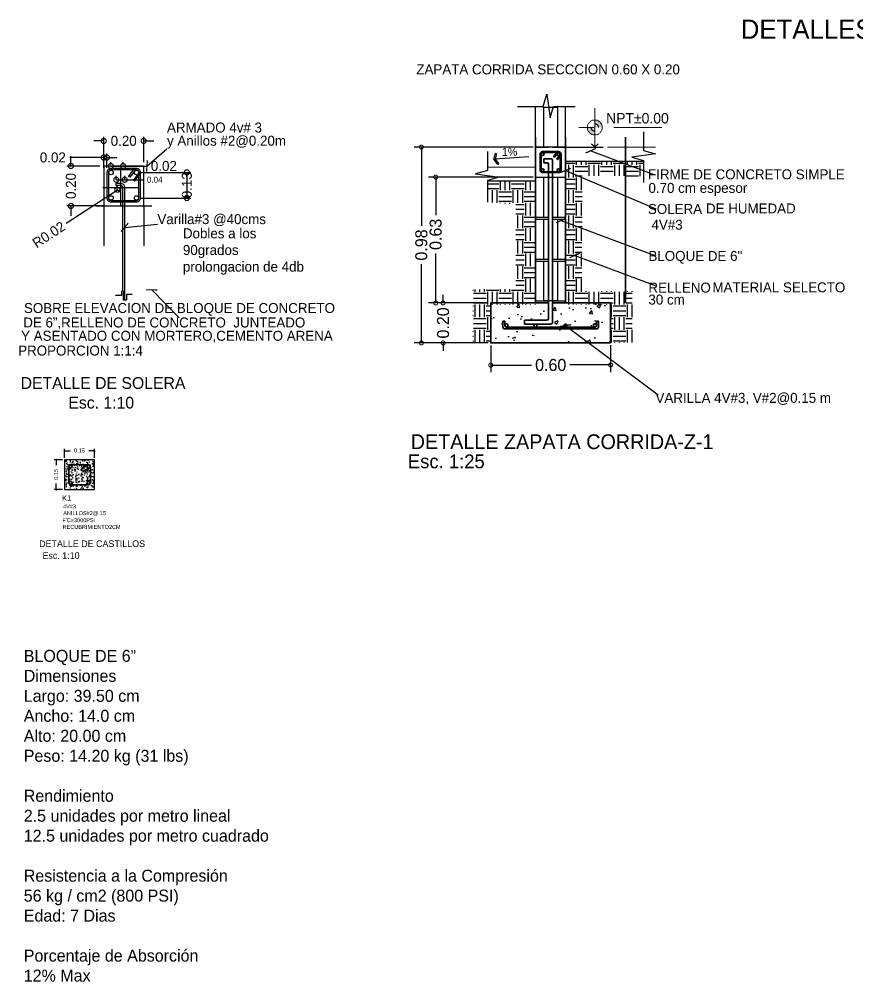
# Model space of a CAD drawing. Header units: millimetres. Extents: x -9559 to 23034, y -7226 to 22400.
# Drawn here: x 192.406 to 196.603, y -57.789 to -52.971 of the extents above; entities that cross this region are included whole.
import ezdxf
from ezdxf.enums import TextEntityAlignment as Align

# ---------------------------------------------------------------- set-up
doc = ezdxf.new("R2010")
doc.units = ezdxf.units.MM
doc.header["$LTSCALE"] = 0.02
doc.linetypes.add('0', pattern=[0])
doc.linetypes.add('ACAD_ISO02W100', pattern=[15, 12, -3])
doc.layers.add('2', color=2, linetype='Continuous')
for name, color, linetype, lineweight in [('5', 252, 'Continuous', 13), ('A-FLOR-LEVL', 251, 'ACAD_ISO02W100', 9), ('A-PLAN-1', 250, 'Continuous', 35), ('A_DIM-1', 251, 'Continuous', 18), ('COTAS', 252, 'Continuous', 5), ('ES-LOSA SOLIDA', 255, '0', 25), ('ES-ZAPATA CORRIDA', 251, 'Continuous', 30), ('G-ANNO-TEXT', 250, 'Continuous', 9), ('S-STRS-ANNO', 31, 'Continuous', 18)]:
    doc.layers.add(name, color=color, linetype=linetype, lineweight=lineweight)
doc.layers.add('A-TEXT-DIM', color=251, linetype='Continuous', lineweight=5, transparency=0.05)
doc.styles.get("Standard").update_dxf_attribs({"font": 'GOTHIC.TTF'})
doc.styles.add('STYLE2', font='GOTHIC.TTF', dxfattribs={"height": 0.15})
doc.styles.add('STYLE7', font='swissi.ttf')
doc.dimstyles.new('2COTAS DETALLE', dxfattribs={"dimtxt": 0.02, "dimasz": 0.01, "dimexe": 0.01, "dimexo": 0.01, "dimgap": 0.02, "dimtad": 0, "dimzin": 0, "dimdsep": 46, "dimtxsty": 'Standard', "dimblk": 'DOT', "dimcen": 0, "dimclre": 256, "dimadec": 0, "dimazin": 0, "dimtfac": 1, "dimtofl": 0, "dimtmove": 1, "dimatfit": 3, "dimfxl": 1, "dimfxlon": 1, "dimtolj": 1, "dimtzin": 0, "dimarcsym": 0})
doc.dimstyles.get("Standard").update_dxf_attribs({"dimtxt": 0.18, "dimasz": 0.18, "dimexe": 0.18, "dimexo": 0.0625, "dimgap": 0.09, "dimtad": 0, "dimzin": 3, "dimdsep": 46, "dimtxsty": 'Standard', "dimblk": 'ARCHTICK', "dimcen": 0.09, "dimadec": 0, "dimazin": 0, "dimtfac": 1, "dimtofl": 0, "dimtmove": 0, "dimatfit": 3, "dimldrblk": 'ARCHTICK', "dimfxl": 1, "dimtolj": 1, "dimtzin": 0, "dimarcsym": 0})

# ---------------------------------------------------------------- blocks, each defined once
blk = doc.blocks.new('_DotSmall')
at = {"layer": 'COTAS', "color": 0, "const_width": 0.5}
blk.add_lwpolyline([(-0.0625, 0, 1), (0.0625, 0, 1)], format="xyb", close=True, dxfattribs=at)
blk = doc.blocks.new('*D386')
at = {"layer": 'ES-LOSA SOLIDA', "color": 0, "lineweight": -2, "ltscale": 0.02, "transparency": 16777216}
for p, q in [((192.8289, -53.663), (192.6594, -53.663)), ((192.8289, -53.7154), (192.8289, -53.643)), ((192.8452, -53.7154), (192.8452, -53.643)), ((192.8452, -53.663), (192.8952, -53.663))]:
    blk.add_line(p, q, dxfattribs=at)
at = {"layer": 'ES-LOSA SOLIDA', "color": 0, "lineweight": -2, "ltscale": 0.02, "transparency": 16777216, "xscale": 0.05, "yscale": 0.05, "zscale": 0.05}
blk.add_blockref('_DotSmall', (192.8289, -53.663), dxfattribs=at)
at = {"layer": 'ES-LOSA SOLIDA', "color": 0, "lineweight": -2, "ltscale": 0.02, "transparency": 16777216, "xscale": 0.05, "yscale": 0.05, "zscale": 0.05, "rotation": 180}
blk.add_blockref('_DotSmall', (192.8452, -53.663), dxfattribs=at)
at = {"layer": 'ES-LOSA SOLIDA', "color": 0, "ltscale": 0.02, "transparency": 16777216, "insert": (192.5742, -53.663), "char_height": 0.05, "attachment_point": 5}
blk.add_mtext('\\A1;0.02', dxfattribs=at)
blk = doc.blocks.new('_ArchTick')
at = {"color": 0, "linetype": 'ByBlock', "const_width": 0.15}
blk.add_lwpolyline([(-0.5, -0.5), (0.5, 0.5)], dxfattribs=at)
blk = doc.blocks.new('*D387')
at = {"layer": 'ES-LOSA SOLIDA', "color": 0, "lineweight": -2, "ltscale": 0.02, "transparency": 16777216}
for p, q in [((192.6649, -53.7055), (192.6649, -53.6555)), ((192.8089, -53.7055), (192.6449, -53.7055)), ((192.8089, -53.9055), (192.6449, -53.9055)), ((192.6649, -53.9055), (192.6649, -53.9555))]:
    blk.add_line(p, q, dxfattribs=at)
at = {"layer": 'ES-LOSA SOLIDA', "color": 0, "lineweight": -2, "ltscale": 0.02, "transparency": 16777216, "xscale": 0.05, "yscale": 0.05, "zscale": 0.05}
for p, rotation in [((192.6649, -53.7055), 270), ((192.6649, -53.9055), 90)]:
    blk.add_blockref('_DotSmall', p, dxfattribs=dict(at, rotation=rotation))
at = {"layer": 'ES-LOSA SOLIDA', "color": 0, "ltscale": 0.02, "transparency": 16777216, "insert": (192.6649, -53.8055), "char_height": 0.05, "attachment_point": 5, "rotation": 90}
blk.add_mtext('\\A1;0.20', dxfattribs=at)
blk = doc.blocks.new('*D388')
at = {"layer": 'ES-LOSA SOLIDA', "color": 0, "lineweight": -2, "ltscale": 0.02, "transparency": 16777216}
for p, q in [((192.8289, -53.6855), (192.8289, -53.56)), ((193.0289, -53.6855), (193.0289, -53.56)), ((192.8289, -53.58), (192.7789, -53.58)), ((193.0289, -53.58), (193.0789, -53.58))]:
    blk.add_line(p, q, dxfattribs=at)
at = {"layer": 'ES-LOSA SOLIDA', "color": 0, "lineweight": -2, "ltscale": 0.02, "transparency": 16777216, "xscale": 0.05, "yscale": 0.05, "zscale": 0.05}
blk.add_blockref('_DotSmall', (192.8289, -53.58), dxfattribs=at)
at = {"layer": 'ES-LOSA SOLIDA', "color": 0, "lineweight": -2, "ltscale": 0.02, "transparency": 16777216, "xscale": 0.05, "yscale": 0.05, "zscale": 0.05, "rotation": 180}
blk.add_blockref('_DotSmall', (193.0289, -53.58), dxfattribs=at)
at = {"layer": 'ES-LOSA SOLIDA', "color": 0, "ltscale": 0.02, "transparency": 16777216, "insert": (192.9289, -53.58), "char_height": 0.05, "attachment_point": 5}
blk.add_mtext('\\A1;0.20', dxfattribs=at)
blk = doc.blocks.new('*D389')
at = {"layer": 'ES-LOSA SOLIDA', "color": 0, "lineweight": -2, "ltscale": 0.02, "transparency": 16777216}
for p, q in [((192.8646, -53.6978), (192.8646, -53.6855)), ((192.8646, -53.7055), (192.9258, -53.7055)), ((192.9258, -53.6978), (192.9258, -53.6855)), ((192.9258, -53.7055), (193.0449, -53.7055))]:
    blk.add_line(p, q, dxfattribs=at)
at = {"layer": 'ES-LOSA SOLIDA', "color": 0, "lineweight": -2, "ltscale": 0.02, "transparency": 16777216, "xscale": 0.05, "yscale": 0.05, "zscale": 0.05, "rotation": 180}
blk.add_blockref('_DotSmall', (192.8646, -53.7055), dxfattribs=at)
at = {"layer": 'ES-LOSA SOLIDA', "color": 0, "lineweight": -2, "ltscale": 0.02, "transparency": 16777216, "xscale": 0.05, "yscale": 0.05, "zscale": 0.05}
blk.add_blockref('_DotSmall', (192.9258, -53.7055), dxfattribs=at)
at = {"layer": 'ES-LOSA SOLIDA', "color": 0, "ltscale": 0.02, "transparency": 16777216, "insert": (193.13, -53.7055), "char_height": 0.05, "attachment_point": 5}
blk.add_mtext('\\A1;0.02', dxfattribs=at)
blk = doc.blocks.new('*D390')
at = {"layer": 'ES-LOSA SOLIDA', "color": 0, "lineweight": -2, "ltscale": 0.02, "transparency": 16777216}
for p, q in [((193.0132, -53.7372), (193.2651, -53.7372)), ((193.2451, -53.7372), (193.2451, -53.8659)), ((193.0132, -53.8659), (193.2651, -53.8659))]:
    blk.add_line(p, q, dxfattribs=at)
at = {"layer": 'ES-LOSA SOLIDA', "color": 0, "lineweight": -2, "ltscale": 0.02, "transparency": 16777216, "xscale": 0.05, "yscale": 0.05, "zscale": 0.05}
for p, rotation in [((193.2451, -53.7372), 90), ((193.2451, -53.8659), 270)]:
    blk.add_blockref('_DotSmall', p, dxfattribs=dict(at, rotation=rotation))
at = {"layer": 'ES-LOSA SOLIDA', "color": 0, "ltscale": 0.02, "transparency": 16777216, "insert": (193.2451, -53.8016), "char_height": 0.05, "attachment_point": 5, "rotation": 90}
blk.add_mtext('\\A1;0.13', dxfattribs=at)
blk = doc.blocks.new('*D391')
at = {"layer": 'ES-LOSA SOLIDA', "color": 0, "lineweight": -2, "ltscale": 0.02, "transparency": 16777216}
for p, q in [((192.892, -53.773), (192.892, -53.7546)), ((192.9339, -53.773), (192.9339, -53.7546)), ((192.892, -53.7746), (192.9339, -53.7746)), ((192.9339, -53.7746), (193.0249, -53.7746))]:
    blk.add_line(p, q, dxfattribs=at)
at = {"layer": 'ES-LOSA SOLIDA', "color": 0, "lineweight": -2, "ltscale": 0.02, "transparency": 16777216, "xscale": 0.05, "yscale": 0.05, "zscale": 0.05, "rotation": 180}
blk.add_blockref('_DotSmall', (192.892, -53.7746), dxfattribs=at)
at = {"layer": 'ES-LOSA SOLIDA', "color": 0, "lineweight": -2, "ltscale": 0.02, "transparency": 16777216, "xscale": 0.05, "yscale": 0.05, "zscale": 0.05}
blk.add_blockref('_DotSmall', (192.9339, -53.7746), dxfattribs=at)
at = {"layer": 'ES-LOSA SOLIDA', "color": 0, "ltscale": 0.02, "transparency": 16777216, "insert": (193.0842, -53.7746), "char_height": 0.03, "attachment_point": 5}
blk.add_mtext('\\A1;0.04', dxfattribs=at)
blk = doc.blocks.new('*D392')
at = {"layer": 'ES-LOSA SOLIDA', "color": 0, "lineweight": -2, "ltscale": 0.02, "transparency": 16777216}
for p, q in [((192.9139, -53.9031), (192.9139, -53.7231)), ((192.8239, -53.8131), (193.0039, -53.8131)), ((192.6414, -53.992), (192.8971, -53.8241))]:
    blk.add_line(p, q, dxfattribs=at)
blk.add_arc((192.9139, -53.8131), 0.0201, 148.2658, 270.4136, dxfattribs=at)
at = {"layer": 'ES-LOSA SOLIDA', "color": 0, "lineweight": -2, "ltscale": 0.02, "transparency": 16777216, "xscale": 0.05, "yscale": 0.05, "zscale": 0.05, "rotation": 33.28481840277497}
blk.add_blockref('_DotSmall', (192.8971, -53.8241), dxfattribs=at)
at = {"layer": 'ES-LOSA SOLIDA', "color": 0, "ltscale": 0.02, "transparency": 16777216, "insert": (192.5543, -54.0491), "char_height": 0.05, "attachment_point": 5, "rotation": 33.2848}
blk.add_mtext('\\A1;R0.02', dxfattribs=at)
blk = doc.blocks.new('_Dot')
at = {"color": 0, "linetype": 'ByBlock', "lineweight": -2}
blk.add_line((-0.5, 0), (-1, 0), dxfattribs=at)
at = {"color": 0, "linetype": 'ByBlock', "const_width": 0.5}
blk.add_lwpolyline([(-0.25, 0, 1), (0.25, 0, 1)], format="xyb", close=True, dxfattribs=at)
blk = doc.blocks.new('*D558')
at = {"layer": 'A-TEXT-DIM', "lineweight": -2, "transparency": 16777216}
for p, q in [((192.6327, -55.1655), (192.6327, -55.122)), ((192.7827, -55.1655), (192.7827, -55.122))]:
    blk.add_line(p, q, dxfattribs=at)
at = {"layer": 'A-TEXT-DIM', "color": 0, "lineweight": -2, "transparency": 16777216}
for p, q in [((192.6427, -55.132), (192.6617, -55.132)), ((192.7727, -55.132), (192.7536, -55.132))]:
    blk.add_line(p, q, dxfattribs=at)
at = {"layer": 'A-TEXT-DIM', "color": 0, "lineweight": -2, "transparency": 16777216, "xscale": 0.01, "yscale": 0.01, "zscale": 0.01, "rotation": 180}
blk.add_blockref('_Dot', (192.6327, -55.132), dxfattribs=at)
at = {"layer": 'A-TEXT-DIM', "color": 0, "lineweight": -2, "transparency": 16777216, "xscale": 0.01, "yscale": 0.01, "zscale": 0.01}
blk.add_blockref('_Dot', (192.7827, -55.132), dxfattribs=at)
at = {"layer": 'A-TEXT-DIM', "color": 0, "transparency": 16777216, "insert": (192.7077, -55.1296), "char_height": 0.02, "attachment_point": 5}
blk.add_mtext('\\A1;0.15', dxfattribs=at)
blk = doc.blocks.new('*D559')
at = {"layer": 'A-TEXT-DIM', "lineweight": -2, "transparency": 16777216}
for p, q in [((192.6227, -55.1755), (192.5815, -55.1755)), ((192.6227, -55.3255), (192.5815, -55.3255))]:
    blk.add_line(p, q, dxfattribs=at)
at = {"layer": 'A-TEXT-DIM', "color": 0, "lineweight": -2, "transparency": 16777216}
for p, q in [((192.5915, -55.1855), (192.5915, -55.2031)), ((192.5915, -55.3155), (192.5915, -55.295))]:
    blk.add_line(p, q, dxfattribs=at)
at = {"layer": 'A-TEXT-DIM', "color": 0, "lineweight": -2, "transparency": 16777216, "xscale": 0.01, "yscale": 0.01, "zscale": 0.01}
for p, rotation in [((192.5915, -55.1755), 90), ((192.5915, -55.3255), 270)]:
    blk.add_blockref('_Dot', p, dxfattribs=dict(at, rotation=rotation))
at = {"layer": 'A-TEXT-DIM', "color": 0, "transparency": 16777216, "insert": (192.5901, -55.2491), "char_height": 0.02, "attachment_point": 5, "rotation": 90}
blk.add_mtext('\\A1;0.15', dxfattribs=at)
blk = doc.blocks.new('CASTILLO 15X15')
at = {"transparency": 33554687}
h = blk.add_hatch(color=256, dxfattribs=at)
h.dxf.hatch_style = 1
h.paths.add_polyline_path([(0.038, 0.1159, 0.106128), (0.0373, 0.1191), (0.0368, 0.1202, 0.746666), (0.0221, 0.1159, 1)])
h.paths.add_polyline_path([(0.0221, 0.0341, 0.746666), (0.0368, 0.0298), (0.0373, 0.0309, 0.106128), (0.038, 0.0341, 1)])
h.paths.add_polyline_path([(0.112, 0.0341, 1), (0.1279, 0.0341, 1)])
h.paths.add_polyline_path([(0.112, 0.1159, 1), (0.1279, 0.1159, 1)])
at = {"layer": '2', "transparency": 33554503}
h = blk.add_hatch(dxfattribs=at)
h.set_pattern_fill('AR-CONC', color=256, scale=0.0002)
h.set_pattern_definition([(50, (-2223.789497, -2469.084892), (0.0364369338, -0.0031878171), [0.00381, -0.04191]), (355, (-2223.789497, -2469.084892), (-0.0070486843, 0.03821136905), [0.003048, -0.03352811683]), (100.4514447, (-2223.78646, -2469.085158), (0.0293882494, 0.0350235504), [0.00323800176, -0.0356180489]), (46.1842, (-2223.789497, -2469.07473), (0.0542158082, -0.0084084656), [0.005715, -0.062865]), (96.6355576, (-2223.78498, -2469.07543), (0.0474808268, 0.0494852249), [0.0048570046, -0.0534271216]), (351.1841512, (-2223.789497, -2469.07473), (0.0474808268, 0.0494852249), [0.0045719934, -0.0502919464]), (21, (-2223.784417, -2469.077272), (0.03032287825, -0.02045303964), [0.00381, -0.04191]), (326, (-2223.784417, -2469.077272), (0.01236040567, 0.03683759322), [0.003048, -0.033528]), (71.451445, (-2223.78189, -2469.078976), (0.04268328386, 0.01638455378), [0.00323800176, -0.0356179875]), (37.5, (-2223.789497, -2469.084892), (0.00061772065, 0.016911007775), [0, -0.0331216, 0, -0.034036, 0, -0.033655]), (7.5, (-2223.789497, -2469.084892), (0.0133639325, 0.02003611496), [0, -0.0194056, 0, -0.0323596, 0, -0.012827]), (327.5, (-2223.800825, -2469.084892), (0.027118119033, -0.0011457488), [0, -0.0127, 0, -0.039624, 0, -0.052578]), (317.5, (-2223.805905, -2469.084892), (0.02962583628, 0.0050852982), [0, -0.01651, 0, -0.0263144, 0, -0.037338])])
h.paths.add_polyline_path([(0.1279, 0.075), (0.0221, 0.075), (0.0221, 0.0341, -1), (0.038, 0.0341, -0.414214), (0.0301, 0.0262), (0.038, 0.0262), (0.0589, 0.0262), (0.1199, 0.0262, -0.414214), (0.112, 0.0341, -1), (0.1279, 0.0341)], flags=17)
h.paths.add_polyline_path([(0.15, 0.075), (0.1299, 0.075), (0.1299, 0.0343, -0.418784), (0.1199, 0.0242), (0.0589, 0.0242), (0.038, 0.0242), (0.0301, 0.0242, -0.414214), (0.0201, 0.0341), (0.0201, 0.075), (0, 0.075), (0, 0), (0.15, 0)])
h.paths.add_polyline_path([(0.1279, 0.1099, -0.098021), (0.125, 0.1073), (0.094, 0.0889), (0.093, 0.0906), (0.124, 0.109, -0.582721), (0.112, 0.1159, -0.2604), (0.1157, 0.1226), (0.0849, 0.1043), (0.0838, 0.106), (0.1138, 0.1238), (0.0589, 0.1238), (0.038, 0.1238), (0.0301, 0.1238, -0.414214), (0.038, 0.1159, -1), (0.0221, 0.1159), (0.0221, 0.075), (0.1279, 0.075)], flags=17)
h.paths.add_polyline_path([(0.15, 0.15), (0, 0.15), (0, 0.075), (0.0201, 0.075), (0.0201, 0.1159, -0.414214), (0.0301, 0.1258), (0.038, 0.1258), (0.0589, 0.1258), (0.1208, 0.1258, -0.385526), (0.1298, 0.1159), (0.1299, 0.075), (0.15, 0.075)])
for p, q in [((0.0201, 0.1159), (0.0201, 0.0341)), ((0.0221, 0.1159), (0.0221, 0.0341)), ((0.0301, 0.1258), (0.038, 0.1258)), ((0.0301, 0.1238), (0.038, 0.1238)), ((0.0373, 0.1191), (0.0368, 0.1202)), ((0.038, 0.1258), (0.0589, 0.1258)), ((0.038, 0.1238), (0.0589, 0.1238)), ((0.0589, 0.1258), (0.1208, 0.1258)), ((0.0589, 0.1238), (0.1199, 0.1238)), ((0.1147, 0.1243), (0.1147, 0.1243)), ((0.1279, 0.1219), (0.1279, 0.1218)), ((0.1279, 0.1099), (0.1279, 0.0341)), ((0.1298, 0.1159), (0.1299, 0.034)), ((0.0301, 0.0262), (0.038, 0.0262)), ((0.0301, 0.0242), (0.038, 0.0242)), ((0.0373, 0.0309), (0.0368, 0.0298)), ((0.038, 0.0262), (0.0589, 0.0262)), ((0.038, 0.0242), (0.0589, 0.0242)), ((0.0589, 0.0262), (0.1199, 0.0262)), ((0.0589, 0.0242), (0.1199, 0.0242))]:
    blk.add_line(p, q)
blk.add_lwpolyline([(0, 0), (0.15, 0), (0.15, 0.15), (0, 0.15)], close=True)
for points in [[(0.1138, 0.1238), (0.0838, 0.106), (0.0849, 0.1043), (0.1157, 0.1226)], [(0.1239, 0.109), (0.093, 0.0906), (0.094, 0.0889), (0.125, 0.1073)]]:
    blk.add_lwpolyline(points)
for centre in [(0.0301, 0.1159), (0.1199, 0.1159), (0.0301, 0.0341), (0.1199, 0.0341)]:
    blk.add_circle(centre, 0.00795)
for centre, radius, start, end in [((0.0301, 0.1159), 0.00995, 90, 180), ((0.1199, 0.1159), 0.00998, 300.6982, 84.3488), ((0.0301, 0.0341), 0.00995, 180, 270), ((0.1199, 0.0341), 0.00995, 270, 0)]:
    blk.add_arc(centre, radius, start, end)
blk = doc.blocks.new('*D576')
at = {"layer": 'A-TEXT-DIM', "color": 0, "lineweight": -2, "transparency": 16777216}
for p, q in [((194.753, -54.391), (194.4916, -54.391)), ((194.5276, -54.391), (194.5276, -54.351)), ((194.753, -54.591), (194.4916, -54.591)), ((194.5276, -54.591), (194.5276, -54.631))]:
    blk.add_line(p, q, dxfattribs=at)
at = {"layer": 'A-TEXT-DIM', "color": 0, "lineweight": -2, "transparency": 16777216, "xscale": 0.04000000000000001, "yscale": 0.04000000000000001, "zscale": 0.04000000000000001}
for p, rotation in [((194.5276, -54.391), 270), ((194.5276, -54.591), 90)]:
    blk.add_blockref('_DotSmall', p, dxfattribs=dict(at, rotation=rotation))
at = {"layer": 'A-TEXT-DIM', "color": 0, "transparency": 16777216, "insert": (194.5276, -54.491), "char_height": 0.06, "attachment_point": 5, "rotation": 90}
blk.add_mtext('\\A1;0.20', dxfattribs=at)
blk = doc.blocks.new('*D577')
at = {"layer": 'A-TEXT-DIM', "color": 0, "lineweight": -2, "transparency": 16777216}
for p, q in [((194.766, -54.6038), (194.7661, -54.7381)), ((195.3658, -54.6029), (195.366, -54.7372)), ((194.7661, -54.7021), (194.9697, -54.7018)), ((195.3659, -54.7012), (195.1624, -54.7015))]:
    blk.add_line(p, q, dxfattribs=at)
at = {"layer": 'A-TEXT-DIM', "color": 0, "lineweight": -2, "transparency": 16777216, "xscale": 0.04000000000000001, "yscale": 0.04000000000000001, "zscale": 0.04000000000000001}
for p, rotation in [((194.7661, -54.7021), 180.0851609707418), ((195.3659, -54.7012), 0.0851609707417928)]:
    blk.add_blockref('_DotSmall', p, dxfattribs=dict(at, rotation=rotation))
at = {"layer": 'A-TEXT-DIM', "color": 0, "transparency": 16777216, "insert": (195.066, -54.7017), "char_height": 0.06, "attachment_point": 5, "rotation": 0.0852}
blk.add_mtext('\\A1;0.60', dxfattribs=at)
blk = doc.blocks.new('*D571')
at = {"layer": 'A-TEXT-DIM', "color": 0, "lineweight": -2, "transparency": 16777216}
for p, q in [((194.978, -53.761), (194.4543, -53.761)), ((194.4903, -53.761), (194.4903, -53.9515)), ((194.4903, -54.391), (194.4903, -54.1436)), ((194.753, -54.391), (194.4543, -54.391))]:
    blk.add_line(p, q, dxfattribs=at)
at = {"layer": 'A-TEXT-DIM', "color": 0, "lineweight": -2, "transparency": 16777216, "xscale": 0.04000000000000001, "yscale": 0.04000000000000001, "zscale": 0.04000000000000001}
for p, rotation in [((194.4903, -53.761), 90), ((194.4903, -54.391), 270)]:
    blk.add_blockref('_DotSmall', p, dxfattribs=dict(at, rotation=rotation))
at = {"layer": 'A-TEXT-DIM', "color": 0, "transparency": 16777216, "insert": (194.4903, -54.0476), "char_height": 0.06, "attachment_point": 5, "rotation": 90}
blk.add_mtext('\\A1;0.63', dxfattribs=at)
blk = doc.blocks.new('*D572')
at = {"layer": 'A-TEXT-DIM', "color": 0, "lineweight": -2, "transparency": 16777216}
for p, q in [((194.978, -53.6108), (194.3828, -53.6108)), ((194.4188, -53.6108), (194.4188, -54.0047)), ((194.4188, -54.591), (194.4188, -54.1972)), ((194.7534, -54.591), (194.3828, -54.591))]:
    blk.add_line(p, q, dxfattribs=at)
at = {"layer": 'A-TEXT-DIM', "color": 0, "lineweight": -2, "transparency": 16777216, "xscale": 0.04000000000000001, "yscale": 0.04000000000000001, "zscale": 0.04000000000000001}
for p, rotation in [((194.4188, -53.6108), 90), ((194.4188, -54.591), 270)]:
    blk.add_blockref('_DotSmall', p, dxfattribs=dict(at, rotation=rotation))
at = {"layer": 'A-TEXT-DIM', "color": 0, "transparency": 16777216, "insert": (194.4188, -54.1009), "char_height": 0.06, "attachment_point": 5, "rotation": 90}
blk.add_mtext('\\A1;0.98', dxfattribs=at)

msp = doc.modelspace()

# ---------------------------------------------------------------- hatches: boundary and pattern name
at = {"layer": 'A-FLOR-LEVL'}
h = msp.add_hatch(color=256, dxfattribs=at)
h.dxf.hatch_style = 1
h.paths.add_polyline_path([(195.2867, -53.4939), (195.2867, -53.4752, -0.414214), (195.3241, -53.5126), (195.3054, -53.5126, 0.414214)])
h.paths.add_polyline_path([(195.2867, -53.5126), (195.2867, -53.4939, -0.414214), (195.3054, -53.5126)], flags=17)
h.paths.add_polyline_path([(195.268, -53.5126), (195.2867, -53.5126), (195.2867, -53.5313, -0.414214)], flags=17)
h.paths.add_polyline_path([(195.2493, -53.5126), (195.268, -53.5126, 0.414214), (195.2867, -53.5313), (195.2867, -53.55, -0.414214)])
at = {"layer": 'ES-ZAPATA CORRIDA', "true_color": 0x000000, "transparency": 33554483}
h = msp.add_hatch(dxfattribs=at)
h.set_pattern_fill('EARTH', color=18, scale=0.01)
h.set_pattern_definition([(0, (-2046.29881, -2536.66862), (0.0635, 0.0635), [0.0635, -0.0635]), (0, (-2046.29881, -2536.64481), (0.0635, 0.0635), [0.0635, -0.0635]), (0, (-2046.29881, -2536.620997), (0.0635, 0.0635), [0.0635, -0.0635]), (90, (-2046.29087, -2536.61306), (-0.0635, 0.0635), [0.0635, -0.0635]), (90, (-2046.26706, -2536.61306), (-0.0635, 0.0635), [0.0635, -0.0635]), (90, (-2046.24325, -2536.61306), (-0.0635, 0.0635), [0.0635, -0.0635])])
h.paths.add_polyline_path([(195.2235, -53.7545), (195.5321, -53.7556), (195.5314, -53.6808), (195.1405, -53.6808), (195.1405, -53.901), (195.1405, -53.941), (195.1405, -54.151), (195.1405, -54.191), (195.1405, -54.401), (195.3655, -54.401), (195.3659, -54.5908), (195.4738, -54.5907), (195.4739, -54.3312), (195.2217, -54.3312)])
h.paths.add_polyline_path([(194.991, -53.7808), (194.7497, -53.7808), (194.7513, -53.8873), (194.8919, -53.8966), (194.8921, -54.3223), (194.6769, -54.323), (194.6767, -54.5914), (194.7658, -54.5912), (194.7659, -54.401), (194.9905, -54.401), (194.9905, -54.191), (194.9905, -54.151)])
at = {"layer": 'ES-ZAPATA CORRIDA', "transparency": 33554508}
h = msp.add_hatch(dxfattribs=at)
h.set_pattern_fill('AR-CONC', color=256, scale=0.001)
h.set_pattern_definition([(50, (-2046.29881, -2537.5182), (0.182184669, -0.0159390855), [0.01905, -0.20955]), (355, (-2046.29881, -2537.5182), (-0.035243421, 0.191056845), [0.01524, -0.167640584]), (100.451445, (-2046.28363, -2537.51952), (0.146941247, 0.175117752), [0.016190009, -0.178090245]), (46.1842, (-2046.2988, -2537.4674), (0.271079041, -0.042042328), [0.028575, -0.314325]), (96.635558, (-2046.27622, -2537.4709), (0.237404134, 0.247426125), [0.024285023, -0.267135608]), (351.184151, (-2046.2988, -2537.4674), (0.237404134, 0.247426125), [0.022859967, -0.251459732]), (21, (-2046.27341, -2537.4801), (0.151614391, -0.102265198), [0.01905, -0.20955]), (326, (-2046.27341, -2537.4801), (0.061802028, 0.184187966), [0.01524, -0.16764]), (71.451445, (-2046.26077, -2537.48862), (0.213416419, 0.081922769), [0.016190009, -0.178089938]), (37.5, (-2046.29881, -2537.518194), (0.0030886033, 0.0845550389), [0, -0.165608, 0, -0.17018, 0, -0.168275]), (7.5, (-2046.29881, -2537.51819), (0.0668196625, 0.1001805748), [0, -0.097028, 0, -0.161798, 0, -0.064135]), (327.5, (-2046.35545, -2537.518194), (0.1355905952, -0.005728744), [0, -0.0635, 0, -0.19812, 0, -0.26289]), (317.5, (-2046.38085, -2537.5182), (0.1481291814, 0.025426491), [0, -0.08255, 0, -0.131572, 0, -0.18669])])
h.paths.add_polyline_path([(195.0555, -54.391), (194.7659, -54.391), (194.7659, -54.591), (195.0755, -54.591), (195.0755, -54.5754), (194.837, -54.5754, -0.414214), (194.827, -54.5654), (194.827, -54.5365), (194.8359, -54.5365), (194.8359, -54.5565, 0.414214), (194.8459, -54.5665), (194.9897, -54.5665, -0.414214), (194.9818, -54.5586, -0.392038), (194.9891, -54.5508), (194.9348, -54.5508), (194.9348, -54.5308), (195.0455, -54.5308, 0.414214), (195.0555, -54.5208)])
h.paths.add_polyline_path([(195.3655, -54.391), (195.1655, -54.391), (195.0755, -54.391), (195.0755, -54.5665), (195.1409, -54.5665, -0.414214), (195.133, -54.5586, -1), (195.1488, -54.5586, -0.414214), (195.1409, -54.5665), (195.2858, -54.5665, 0.414587), (195.2958, -54.5565), (195.2957, -54.5365), (195.3046, -54.5365), (195.3047, -54.5654, -0.414587), (195.2947, -54.5754), (195.0755, -54.5754), (195.0755, -54.591), (195.3658, -54.591)])
h.paths.add_polyline_path([(195.2952, -54.5572, -1), (195.2794, -54.5572, -1)], flags=16)
h.paths.add_polyline_path([(195.0558, -54.4407), (195.2158, -54.4407), (195.2158, -54.3327), (195.0558, -54.3327)], flags=9)

# ---------------------------------------------------------------- linework, layer by layer
at = {"layer": 'A-FLOR-LEVL'}
for p, q in [((195.2867, -53.4157), (195.2867, -53.6094)), ((195.6219, -53.5126), (195.2074, -53.5126)), ((195.5898, -53.6108), (195.1405, -53.6108)), ((194.7505, -53.7108), (194.9905, -53.7108))]:
    msp.add_line(p, q, dxfattribs=at)
msp.add_circle((195.2867, -53.5126), 0.0374, dxfattribs=at)
for start, end in [(180, 270), (0, 90)]:
    msp.add_arc((195.2867, -53.5126), 0.0187, start, end, dxfattribs=at)
at = {"layer": 'A-PLAN-1', "lineweight": 30}
for p, q in [((192.9143, -53.793), (192.892, -53.793)), ((192.892, -53.803), (192.892, -53.793)), ((192.9141, -53.803), (192.892, -53.803)), ((192.9239, -53.8778), (192.9239, -53.8131)), ((192.9339, -53.8778), (192.9339, -53.8131)), ((192.7889, -53.9055), (193.0689, -53.9055)), ((192.8289, -53.9055), (192.8289, -54.1055)), ((192.9239, -54.3304), (192.9239, -53.8853)), ((192.9339, -54.3771), (192.9339, -53.8853)), ((193.0289, -53.9055), (193.0289, -54.1055)), ((192.9172, -54.3304), (192.9172, -54.3539)), ((192.9287, -54.3477), (192.9287, -54.3304)), ((192.9172, -54.3539), (192.888, -54.3539)), ((192.9287, -54.3771), (192.9287, -54.3477)), ((192.9427, -54.3771), (192.9287, -54.3771)), ((192.9709, -54.3495), (192.9427, -54.3495)), ((192.9427, -54.3495), (192.9427, -54.3771))]:
    msp.add_line(p, q, dxfattribs=at)
msp.add_lwpolyline([(193.0289, -53.7055), (192.8289, -53.7055), (192.8289, -53.9055), (193.0289, -53.9055)], close=True, dxfattribs=at)
for points in [[(192.9258, -53.7178), (192.8646, -53.7178, 0.414214), (192.8452, -53.7372), (192.8452, -53.8659, 0.414214), (192.8646, -53.8853), (192.9932, -53.8853, 0.414214), (193.0127, -53.8659), (193.0127, -53.7372, 0.414214), (192.9932, -53.7178), (192.8646, -53.7178)], [(192.9258, -53.7253), (192.8646, -53.7253, 0.414214), (192.8526, -53.7372), (192.8526, -53.8659, 0.414214), (192.8646, -53.8778), (192.9932, -53.8778, 0.414214), (193.0052, -53.8659), (193.0052, -53.7529)], [(193.0052, -53.7402), (193.0052, -53.7372, 0.414214), (192.9932, -53.7253), (192.8646, -53.7253)]]:
    msp.add_lwpolyline(points, format="xyb", dxfattribs=at)
for points in [[(192.9844, -53.7305), (192.9596, -53.7614), (192.9531, -53.7577), (192.9785, -53.7253)], [(193.0052, -53.7402), (192.9778, -53.7757), (192.983, -53.7812), (193.0127, -53.7434)]]:
    msp.add_lwpolyline(points, dxfattribs=at)
for centre in [(192.8655, -53.7377), (192.9929, -53.7377), (192.8654, -53.8652), (192.9926, -53.8653)]:
    msp.add_circle(centre, 0.0112, dxfattribs=at)
for radius, end in [(0.0201, 91.137), (0.0101, 91.6056)]:
    msp.add_arc((192.9139, -53.8131), radius, 0, end, dxfattribs=at)
at = {"layer": 'ES-LOSA SOLIDA'}
msp.add_line((192.8289, -53.9055), (192.7889, -53.9055), dxfattribs=at)
at = {"layer": 'ES-ZAPATA CORRIDA'}
for p, q in [((194.9905, -53.6108), (194.9905, -53.4108)), ((195.1405, -53.6108), (195.1405, -53.4108)), ((195.1405, -53.6108), (195.3288, -53.6108)), ((195.2867, -53.6094), (195.2699, -53.5963)), ((195.2867, -53.6094), (195.3034, -53.5951)), ((194.9563, -53.6588, -0.0006), (194.7882, -53.6708, 0)), ((195.1405, -53.6808), (195.5314, -53.6808)), ((194.9905, -53.7808), (194.7505, -53.7808))]:
    msp.add_line(p, q, dxfattribs=at)
at = {"layer": 'ES-ZAPATA CORRIDA', "lineweight": 25}
for p, q in [((194.9905, -53.6108), (195.0555, -53.6108)), ((195.0755, -53.6108), (195.1405, -53.6108)), ((194.9905, -53.761), (195.0555, -53.761)), ((194.9905, -53.761), (195.0555, -53.761)), ((194.9905, -53.761), (195.0555, -53.761)), ((195.0755, -53.761), (195.1405, -53.761)), ((195.0755, -53.761), (195.1405, -53.761)), ((195.0755, -53.761), (195.1405, -53.761)), ((194.9905, -53.961), (195.0555, -53.961)), ((194.9905, -53.971), (195.0555, -53.971)), ((195.0755, -53.961), (195.1405, -53.961)), ((195.0755, -53.971), (195.1405, -53.971)), ((194.9905, -54.171), (195.0555, -54.171)), ((194.9905, -54.181), (195.0555, -54.181)), ((195.0755, -54.171), (195.1405, -54.171)), ((195.0755, -54.181), (195.1405, -54.181)), ((194.9905, -54.381), (195.0555, -54.381)), ((195.0755, -54.381), (195.1405, -54.381))]:
    msp.add_line(p, q, dxfattribs=at)
at = {"layer": 'ES-ZAPATA CORRIDA', "lineweight": 35}
for p, q in [((195.0655, -53.6691), (195.0323, -53.6691)), ((195.0323, -53.6891), (195.0323, -53.6691)), ((195.0455, -53.6891), (195.0323, -53.6891)), ((195.0555, -53.761), (195.0555, -53.6991)), ((195.0755, -53.761), (195.0755, -53.6791)), ((195.0555, -54.4668), (195.0555, -53.7385)), ((195.0755, -54.4868), (195.0755, -53.7385)), ((194.7655, -54.391), (195.0555, -54.391)), ((194.7659, -54.5913), (194.7659, -54.391)), ((195.0755, -54.391), (195.1655, -54.391)), ((195.1655, -54.391), (195.3655, -54.391)), ((195.3655, -54.391), (195.3658, -54.5908)), ((194.827, -54.5111), (194.827, -54.4823)), ((194.8359, -54.4823), (194.827, -54.4823)), ((194.8359, -54.5023), (194.8359, -54.4823)), ((195.0455, -54.4765), (194.9348, -54.4765)), ((194.9348, -54.4965), (194.9348, -54.4765)), ((195.2957, -54.4823), (195.2958, -54.5023)), ((195.2957, -54.4823), (195.3046, -54.4823)), ((195.3046, -54.4823), (195.3047, -54.5111)), ((195.2947, -54.5211), (194.837, -54.5211)), ((194.8459, -54.5123), (195.2858, -54.5123)), ((195.0655, -54.4965), (194.9348, -54.4965)), ((194.7655, -54.5651), (194.7659, -54.5651)), ((194.7655, -54.591), (195.3655, -54.591))]:
    msp.add_line(p, q, dxfattribs=at)
at = {"layer": 'ES-ZAPATA CORRIDA', "lineweight": 25}
for points in [[(194.9004, -53.4071), (195.0289, -53.4071), (195.0463, -53.3461), (195.0633, -53.4652), (195.0798, -53.4071), (195.1889, -53.4071)], [(195.5304, -53.5337), (195.5304, -53.6273), (195.5913, -53.6447), (195.4722, -53.6617), (195.5304, -53.6781), (195.5304, -53.7873)], [(194.7505, -53.6337), (194.7505, -53.7273), (194.6895, -53.7447), (194.8087, -53.7617), (194.7505, -53.7781), (194.7505, -53.8873)]]:
    msp.add_lwpolyline(points, dxfattribs=at)
at = {"layer": 'ES-ZAPATA CORRIDA'}
for points in [[(195.0321, -53.6108), (195.0321, -53.4108), (195.0997, -53.4108), (195.0997, -53.6108)], [(195.1405, -53.6108), (194.9905, -53.6108), (194.9905, -53.761), (195.1405, -53.761), (195.1405, -53.6808)], [(195.0321, -53.961), (195.0321, -53.761)], [(195.0997, -53.761), (195.0997, -53.961)], [(195.0321, -54.171), (195.0321, -53.971)], [(195.0997, -53.971), (195.0997, -54.171)], [(195.0997, -54.181), (195.0997, -54.381), (195.0321, -54.381), (195.0321, -54.181)]]:
    msp.add_lwpolyline(points, dxfattribs=at)
at = {"layer": 'ES-ZAPATA CORRIDA', "lineweight": 35}
for points in [[(194.9905, -54.391), (194.9905, -54.191), (194.9905, -54.151), (194.9905, -53.941), (194.9905, -53.901), (194.9905, -53.691), (194.9905, -53.651), (194.9905, -53.561)], [(195.1405, -53.561), (195.1405, -53.901), (195.1405, -53.941), (195.1405, -54.151), (195.1405, -54.191), (195.1405, -54.391)], [(195.4405, -53.561), (195.4405, -53.901), (195.4405, -53.941), (195.4405, -54.151), (195.4405, -54.191), (195.4405, -54.391)], [(195.1002, -53.6415), (195.0847, -53.6609), (195.0806, -53.6585), (195.0966, -53.6382)], [(195.1133, -53.6476), (195.0961, -53.6699), (195.0994, -53.6733), (195.118, -53.6496)]]:
    msp.add_lwpolyline(points, dxfattribs=at)
at = {"layer": 'ES-ZAPATA CORRIDA', "elevation": 0}
msp.add_lwpolyline([(194.8053, -53.6927), (194.802, -53.6977), (194.7819, -53.6721), (194.7904, -53.6407), (194.7955, -53.644), (194.7882, -53.6708)], close=True, dxfattribs=at)
at = {"layer": 'ES-ZAPATA CORRIDA', "lineweight": 35}
msp.add_lwpolyline([(195.013, -53.6457), (195.013, -53.7264, 0.414214), (195.0252, -53.7385), (195.1058, -53.7385, 0.414214), (195.118, -53.7264), (195.118, -53.6457, 0.414214), (195.1058, -53.6335), (195.0252, -53.6335, 0.414214)], format="xyb", close=True, dxfattribs=at)
msp.add_lwpolyline([(195.1133, -53.6476), (195.1133, -53.6457, 0.414214), (195.1058, -53.6382), (195.0252, -53.6382, 0.414214), (195.0177, -53.6457), (195.0177, -53.7264, 0.414214), (195.0252, -53.7339), (195.1058, -53.7339, 0.414214), (195.1133, -53.7264), (195.1133, -53.6555)], format="xyb", dxfattribs=at)
for centre, radius in [((195.0257, -53.646), 0.00703), ((195.1056, -53.646), 0.00703), ((195.0257, -53.7259), 0.00703), ((195.1054, -53.726), 0.00703), ((194.845, -54.5035), 0.00788), ((194.9897, -54.5044), 0.00788), ((195.1409, -54.5044), 0.00788), ((195.2873, -54.503), 0.00788)]:
    msp.add_circle(centre, radius, dxfattribs=at)
for centre, start, end in [((195.0655, -53.6791), 0, 90), ((195.0455, -53.6991), 0, 90), ((195.0455, -54.4665), 270, 0), ((195.0655, -54.4865), 270, 0), ((194.837, -54.5111), 180, 270), ((194.8459, -54.5023), 180, 270), ((195.2858, -54.5023), 270, 0.073), ((195.2947, -54.5111), 270, 0.073)]:
    msp.add_arc(centre, 0.01, start, end, dxfattribs=at)

# ---------------------------------------------------------------- block references
msp.add_blockref('CASTILLO 15X15', (192.6327, -55.3255))

# ---------------------------------------------------------------- texts
msp.add_text('DETALLES DE ZAPATAS', height=0.096517).set_placement((196.7667, -53.0206), align=Align.MIDDLE_CENTER)
for s, height, p in [('DETALLE DE SOLERA ', 0.059041, (192.8364, -54.8212)), ('Esc. 1:10', 0.05904, (192.8165, -54.9194)), ('DETALLE DE CASTILLOS ', 0.033329, (192.777, -55.6129)), ('Esc. 1:10', 0.03333, (192.6152, -55.6723))]:
    msp.add_text(s, height=height).set_placement(p, align=Align.CENTER)
at = {"insert": (195.5553, -53.7902), "char_height": 0.05, "width": 0.568542, "attachment_point": 1, "style": 'STYLE2'}
msp.add_mtext('0.70 cm espesor', dxfattribs=at)
at = {"insert": (192.4287, -56.1275), "char_height": 0.06, "width": 1.534132, "attachment_point": 1}
msp.add_mtext('BLOQUE DE 6”\\PDimensiones\\PLargo: 39.50 cm\\PAncho: 14.0 cm\\PAlto: 20.00 cm\\PPeso: 14.20 kg (31 lbs)\\P\\PRendimiento\\P2.5 unidades por metro lineal\\P12.5 unidades por metro cuadrado\\P\\PResistencia a la Compresión\\P56 kg / cm2 (800 PSI)\\PEdad: 7 Dias\\P\\PPorcentaje de Absorción\\P12% Max', dxfattribs=at)
at = {"layer": 'A-PLAN-1', "lineweight": 9}
for s, p in [('ARMADO 4v# 3 ', (193.1455, -53.5378)), ('FIRME DE CONCRETO SIMPLE ', (195.5532, -53.7721)), ('SOLERA', (195.5526, -53.9456)), ('DE HUMEDAD', (195.8429, -53.943)), ('Varilla#3 @40cms', (193.0976, -53.9964)), (' 4V#3', (195.5518, -54.0244)), ('BLOQUE DE 6"', (195.5552, -54.1807)), ('RELLENO', (195.5553, -54.3392)), ('MATERIAL SELECTO', (195.8755, -54.338)), ('SOBRE ELEVACION DE BLOQUE DE CONCRETO', (192.4296, -54.4414)), ('30 cm', (195.5551, -54.3991)), ('DE 6”,RELLENO DE CONCRETO  JUNTEADO', (192.4261, -54.5138)), ('Y ASENTADO CON MORTERO,CEMENTO ARENA', (192.4152, -54.5804)), ('PROPORCION 1:1:4', (192.4007, -54.6543))]:
    msp.add_text(s, height=0.05, dxfattribs=at).set_placement(p)
at = {"layer": 'A-PLAN-1', "lineweight": 9, "style": 'STYLE2'}
msp.add_text('1%%%', height=0.04, dxfattribs=at).set_placement((194.8217, -53.6547))
at = {"layer": 'A-PLAN-1', "lineweight": 9, "char_height": 0.05, "attachment_point": 1}
for s, insert, width in [('ZAPATA CORRIDA SECCCION 0.60 X 0.20 ', (194.3935, -53.1968, -24.2404), 1.5423), ('y Anillos #2@0.20m', (193.1456, -53.554), 1.5423), ('Dobles a los 90grados prolongacion de 4db', (193.2252, -54.0176), 0.628245), ('VARILLA 4V#3, V#2@0.15 m ', (195.5907, -54.8411, 1.169), 1.534132)]:
    msp.add_mtext(s, dxfattribs=dict(at, insert=insert, width=width))
at = {"layer": 'G-ANNO-TEXT', "insert": (194.3655, -55.0487), "char_height": 0.073886, "width": 1.701355, "attachment_point": 1, "bg_fill": 3, "box_fill_scale": 1.25, "bg_fill_color": 256, "bg_fill_true_color": 13158600, "bg_fill_transparency": 0}
msp.add_mtext('DETALLE ZAPATA CORRIDA-Z-1', dxfattribs=at)
at = {"layer": 'G-ANNO-TEXT'}
for tag, p, height, style in [('K1', (192.6202, -55.3809), 0.02768, 'STYLE7'), ('4V#3', (192.6253, -55.4193), 0.02, 'STYLE2'), ('ANILLOS#2@.15', (192.6265, -55.453), 0.02, 'STYLE2'), ("F'C=3000PSI", (192.6221, -55.4883), 0.02, 'STYLE2'), ('RECUBRIMIENTO2CM', (192.6233, -55.5219), 0.02, 'STYLE2')]:
    msp.add_attdef(tag, p, '+0.00', height=height, dxfattribs=dict(at, style=style))
at = {"layer": 'S-STRS-ANNO', "color": 18, "lineweight": 25, "true_color": 0x000000, "style": 'STYLE2'}
msp.add_attdef('NPT±0.00', (195.3431, -53.4925), '+0.00', height=0.05223, dxfattribs=at)

# ---------------------------------------------------------------- dimensions: what is measured, and where the dimension line sits
at = {"layer": 'A-TEXT-DIM'}
dim = msp.add_linear_dim(base=(194.4188, -53.6108), p1=(194.7659, -54.591), p2=(194.9905, -53.6108), angle=90, dimstyle='Standard', override={"dimscale": 0.2, "dimtxt": 0.3, "dimasz": 0.2, "dimblk1": 'DotSmall', "dimblk2": 'DotSmall', "dimsah": 1}, dxfattribs=at)
dim.commit()
dim.dimension.update_dxf_attribs({"geometry": '*D572', "text_midpoint": (194.4188, -54.1009)})
dim = msp.add_linear_dim(base=(194.4903, -53.761), p1=(194.7655, -54.391), p2=(194.9905, -53.761), angle=90, dimstyle='Standard', override={"dimscale": 0.2, "dimtxt": 0.3, "dimasz": 0.2, "dimblk1": 'DotSmall', "dimblk2": 'DotSmall', "dimsah": 1}, dxfattribs=at)
dim.commit()
dim.dimension.update_dxf_attribs({"geometry": '*D571', "text_midpoint": (194.4903, -54.0476), "dimtype": 160})
for p1, p2, distance, override, picture, middle in [((194.7655, -54.591), (194.7655, -54.391), 0.2379, {"dimscale": 0.2, "dimtxt": 0.3, "dimasz": 0.2, "dimblk1": 'DotSmall', "dimblk2": 'DotSmall', "dimsah": 1}, '*D576', (194.5276, -54.491)), ((194.7659, -54.5913), (195.3658, -54.5904), -0.1109, {"dimscale": 0.2, "dimtxt": 0.3, "dimasz": 0.2, "dimblk1": 'DotSmall', "dimblk2": 'DotSmall', "dimsah": 1, "dimtmove": 1}, '*D577', (195.066, -54.7017))]:
    dim = msp.add_aligned_dim(p1=p1, p2=p2, distance=distance, dimstyle='Standard', override=override, dxfattribs=at)
    dim.commit()
    dim.dimension.update_dxf_attribs({"geometry": picture, "text_midpoint": middle})
for base, p1, p2, angle, picture, middle in [((192.7827, -55.132), (192.6327, -55.1755), (192.7827, -55.1755), 0, '*D558', (192.7077, -55.1296)), ((192.5915, -55.1755), (192.6327, -55.3255), (192.6327, -55.1755), 90, '*D559', (192.5901, -55.2491))]:
    dim = msp.add_linear_dim(base=base, p1=p1, p2=p2, angle=angle, dimstyle='2COTAS DETALLE', dxfattribs=at)
    dim.commit()
    dim.dimension.update_dxf_attribs({"geometry": picture, "text_midpoint": middle, "dimtype": 161})
at = {"layer": 'ES-LOSA SOLIDA', "ltscale": 0.02}
dim = msp.add_linear_dim(base=(193.0289, -53.58), p1=(192.8289, -53.7055), p2=(193.0289, -53.7055), dimstyle='Standard', override={"dimtxt": 0.05, "dimasz": 0.05, "dimexe": 0.02, "dimexo": 0.02, "dimgap": 0.02, "dimblk1": 'DotSmall', "dimblk2": 'DotSmall', "dimsah": 1}, dxfattribs=at)
dim.commit()
dim.dimension.update_dxf_attribs({"geometry": '*D388', "text_midpoint": (192.9289, -53.58)})
for base, p1, p2, override, picture, middle in [((192.8289, -53.663), (192.8452, -53.7354), (192.8289, -53.7354), {"dimtxt": 0.05, "dimasz": 0.05, "dimexe": 0.02, "dimexo": 0.02, "dimgap": 0.02, "dimblk1": 'DotSmall', "dimblk2": 'DotSmall', "dimsah": 1}, '*D386', (192.5742, -53.663)), ((192.9339, -53.7746), (192.892, -53.793), (192.9339, -53.793), {"dimtxt": 0.03, "dimasz": 0.05, "dimexe": 0.02, "dimexo": 0.02, "dimgap": 0.02, "dimblk1": 'DotSmall', "dimblk2": 'DotSmall', "dimsah": 1}, '*D391', (193.0842, -53.7746))]:
    dim = msp.add_linear_dim(base=base, p1=p1, p2=p2, dimstyle='Standard', override=override, dxfattribs=at)
    dim.commit()
    dim.dimension.update_dxf_attribs({"geometry": picture, "text_midpoint": middle, "dimtype": 160})
dim = msp.add_linear_dim(base=(192.6649, -53.7055), p1=(192.8289, -53.9055), p2=(192.8289, -53.7055), angle=270, dimstyle='Standard', override={"dimtxt": 0.05, "dimasz": 0.05, "dimexe": 0.02, "dimexo": 0.02, "dimgap": 0.02, "dimblk1": 'DotSmall', "dimblk2": 'DotSmall', "dimsah": 1}, dxfattribs=at)
dim.commit()
dim.dimension.update_dxf_attribs({"geometry": '*D387', "text_midpoint": (192.6649, -53.8055)})
dim = msp.add_linear_dim(base=(192.8646, -53.7055), p1=(192.9258, -53.7178), p2=(192.8646, -53.7178), text='0.02', dimstyle='Standard', override={"dimtxt": 0.05, "dimasz": 0.05, "dimexe": 0.02, "dimexo": 0.02, "dimgap": 0.02, "dimblk1": 'DotSmall', "dimblk2": 'DotSmall', "dimsah": 1}, dxfattribs=at)
dim.commit()
dim.dimension.update_dxf_attribs({"geometry": '*D389', "text_midpoint": (193.13, -53.7055), "dimtype": 160})
dim = msp.add_radius_dim(center=(192.9139, -53.8131), mpoint=(192.8971, -53.8241), dimstyle='Standard', override={"dimtxt": 0.05, "dimasz": 0.05, "dimexe": 0.02, "dimexo": 0.02, "dimgap": 0.02, "dimblk1": 'DotSmall', "dimblk2": 'DotSmall', "dimsah": 1}, dxfattribs=at)
dim.commit()
dim.dimension.update_dxf_attribs({"geometry": '*D392', "text_midpoint": (192.5543, -54.0491), "dimtype": 164})
dim = msp.add_linear_dim(base=(193.2451, -53.8659), p1=(192.9932, -53.7372), p2=(192.9932, -53.8659), angle=90, dimstyle='Standard', override={"dimtxt": 0.05, "dimasz": 0.05, "dimexe": 0.02, "dimexo": 0.02, "dimgap": 0.02, "dimblk1": 'DotSmall', "dimblk2": 'DotSmall', "dimsah": 1}, dxfattribs=at)
dim.commit()
dim.dimension.update_dxf_attribs({"geometry": '*D390', "text_midpoint": (193.2451, -53.8016), "dimtype": 160})

# ---------------------------------------------------------------- leaders
at = {"layer": '5', "lineweight": 9}
for points in [[(195.2665, -53.629), (195.5814, -53.7484)], [(195.1405, -53.7278), (195.5919, -53.9201)], [(195.1184, -53.9779), (195.5919, -54.1554)], [(195.1866, -54.153), (195.5897, -54.3041)], [(195.1409, -54.5044), (195.6036, -54.8509)]]:
    msp.add_leader(points, dimstyle='Standard', override={"dimscale": 0.2, "dimtxt": 0.3, "dimasz": 0.2, "dimtmove": 1}, dxfattribs=at)
at = {"layer": 'A_DIM-1'}
for points in [[(193.0454, -53.7055), (193.1456, -53.6196)], [(192.9339, -54.0128), (193.0976, -53.9964)], [(193.0689, -54.3255), (193.2069, -54.4659)]]:
    msp.add_leader(points, dimstyle='Standard', override={"dimscale": 0.2, "dimtxt": 0.3, "dimasz": 0.2, "dimtmove": 1}, dxfattribs=at)

# ---------------------------------------------------------------- next in the draw order: texts
msp.add_text('Esc. 1:25', height=0.069).set_placement((194.5435, -55.1838), align=Align.MIDDLE)

doc.saveas('drawing.dxf')
